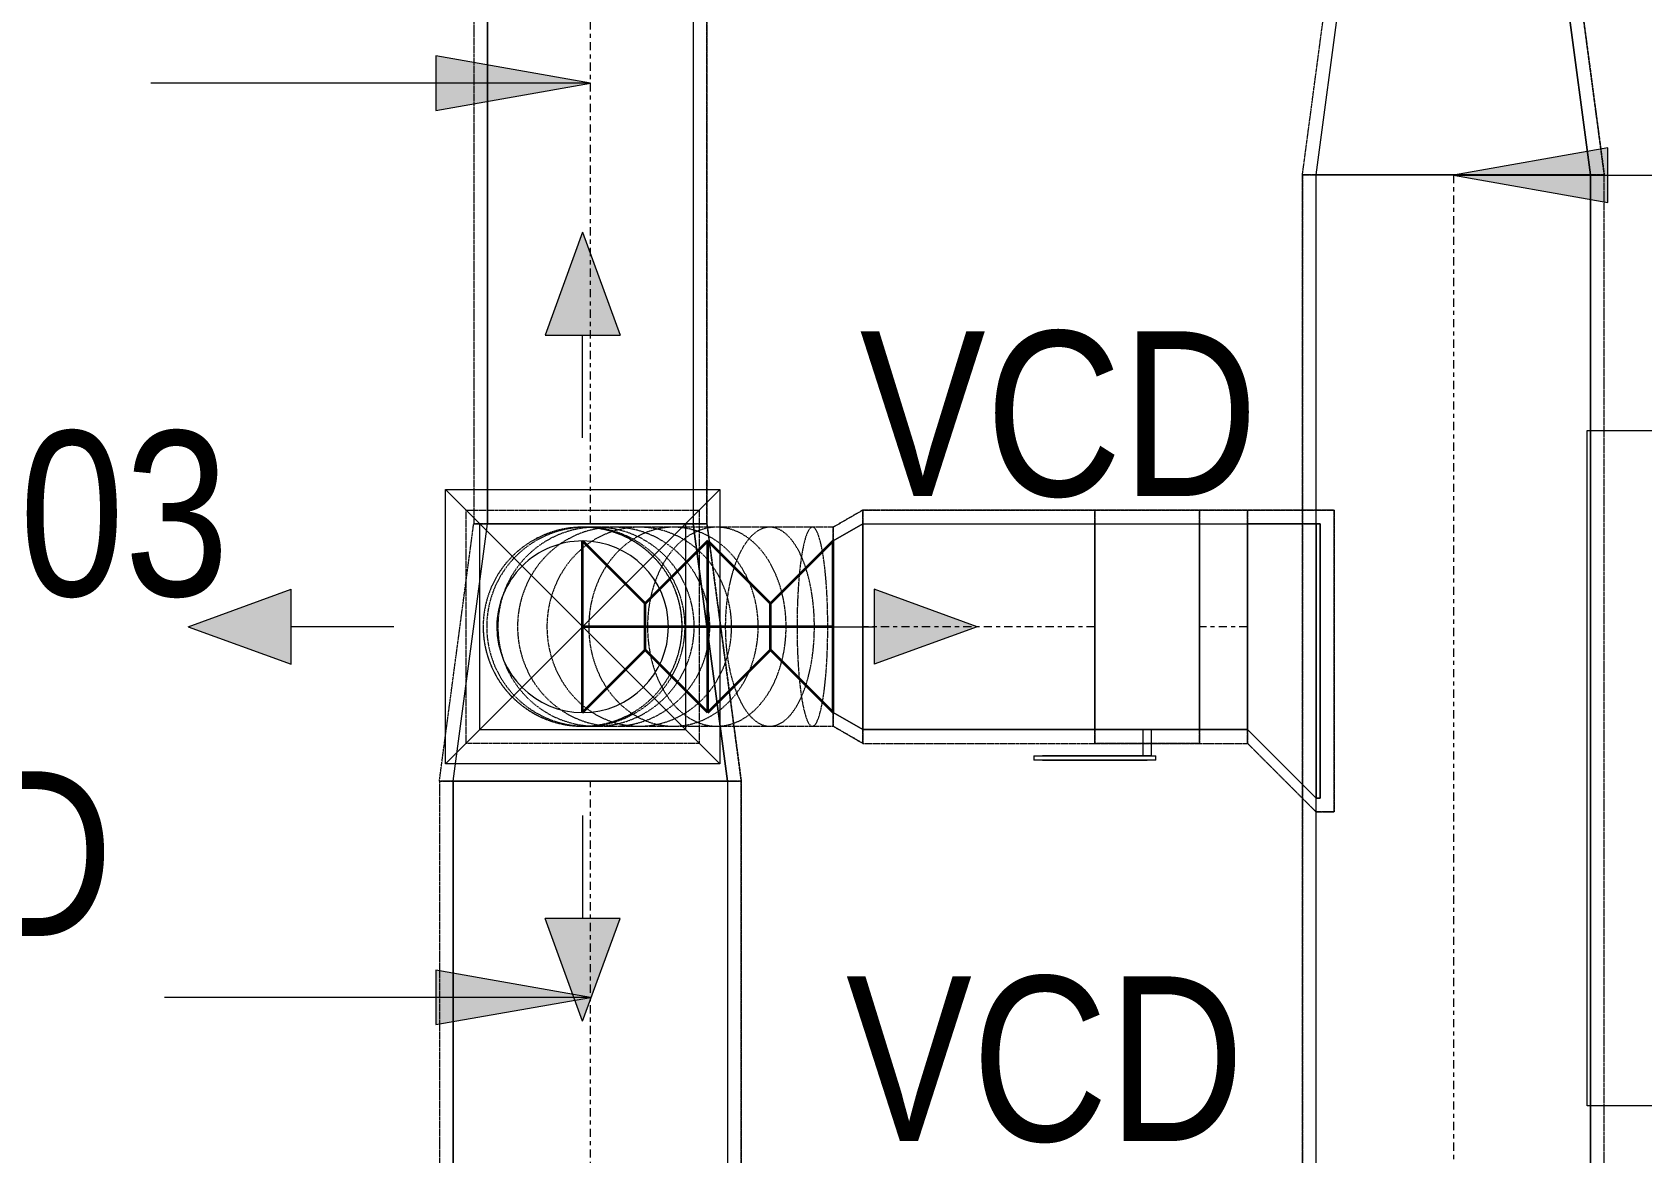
# Model space of a CAD drawing. Header units: inches. Extents: x -83664 to 20107, y -47222 to 19398.
# Drawn here: x 2000 to 4346, y -4706 to -3073 of the extents above; entities that cross this region are included whole.
import ezdxf

# ---------------------------------------------------------------- set-up
doc = ezdxf.new("R2010")
doc.units = ezdxf.units.IN
doc.header["$MEASUREMENT"] = 0
doc.linetypes.add('Center', pattern=[29.999999, 12, -6, 6, -6])
doc.linetypes.add('Hidden 0_50', pattern=[1.0584, 0.5292, -0.5292])
for name, color, linetype, lineweight in [('A-DETL-GENF', 7, 'Continuous', 9), ('G-ANNO-TEXT', 7, 'Continuous', 9), ('M-HVAC-CDFF', 7, 'Continuous', 9), ('M-HVAC-DUCT-CNTR', 7, 'Center', 9), ('M-HVAC-DUCT-IDEN', 7, 'Continuous', 18)]:
    doc.layers.add(name, color=color, linetype=linetype, lineweight=lineweight)
doc.layers.add('M-HVAC-DUCT', color=7, linetype='Continuous', lineweight=9, true_color=0xffe97f)
doc.layers.add('M-HVAC-DUCT-PATT', color=7, linetype='Continuous', lineweight=35, true_color=0x007f00)
doc.styles.add('Arial Narrow_21', font='ARIALN.TTF', dxfattribs={"height": 240})

# ---------------------------------------------------------------- blocks, each defined once
blk = doc.blocks.new('M_Rec Transition - Length - Standard-8295161-FIRST FLOOR AC CONDITIONING LAYOUT - PART A')
at = {"layer": 'M-HVAC-DUCT', "color": 30, "true_color": 0xff7f00}
for p, q in [((0, 200), (0, -200)), ((0, 200), (375, 150)), ((0, 200), (375, 150)), ((0, -200), (0, 200)), ((375, -150), (375, 150)), ((375, 150), (375, -150)), ((0, -200), (375, -150)), ((375, -150), (0, -200))]:
    blk.add_line(p, q, dxfattribs=at)
blk = doc.blocks.new('GCE-AT-Supply Air Rectangular Diffuser - 300x300-6788639-FIRST FLOOR AC CONDITIONING LAYOUT - PART A')
at = {"layer": 'A-DETL-GENF', "true_color": 0xff7f00}
for points in [[(54.6, 425), (0, 575), (-54.6, 425)], [(-425, -54.6), (-425, 54.6), (-575, 0)], [(425, -54.6), (575, 0), (425, 54.6)], [(0, -575), (54.6, -425), (-54.6, -425)]]:
    blk.add_hatch(color=30, dxfattribs=at).paths.add_polyline_path(points)
at = {"layer": 'A-DETL-GENF', "color": 30, "true_color": 0xff7f00}
for p, q in [((0, 575), (-54.6, 425)), ((0, 575), (54.6, 425)), ((-54.6, 425), (54.6, 425)), ((0, 275), (0, 425)), ((-200, -200), (200, 200)), ((-200, 200), (200, -200)), ((-200, -200), (-200, 200)), ((-200, 200), (200, 200)), ((200, 200), (200, -200)), ((-575, 0), (-425, 54.6)), ((-425, -54.6), (-425, 54.6)), ((425, 54.6), (425, -54.6)), ((575, 0), (425, 54.6)), ((-575, 0), (-425, -54.6)), ((275, 0), (425, 0)), ((-275, 0), (-425, 0)), ((575, 0), (425, -54.6)), ((200, -200), (-200, -200)), ((0, -275), (0, -425)), ((54.6, -425), (-54.6, -425)), ((0, -575), (-54.6, -425)), ((0, -575), (54.6, -425))]:
    blk.add_line(p, q, dxfattribs=at)
blk = doc.blocks.new('M_Rec Tap - Beveled - Standard-7691817-FIRST FLOOR AC CONDITIONING LAYOUT - PART A')
at = {"layer": 'M-HVAC-DUCT', "color": 30, "true_color": 0xff7f00}
for p, q in [((100, 150), (-6.096, 150)), ((-6.096, 150), (100, 150)), ((-6.096, 150), (-6.096, -250)), ((-6.096, -250), (-6.096, 150)), ((100, 150), (100, -150)), ((100, -150), (100, 150)), ((0, -250), (100, -150)), ((0, -250), (100, -150)), ((-6.096, -250), (0, -250)), ((0, -250), (-6.096, -250))]:
    blk.add_line(p, q, dxfattribs=at)
blk = doc.blocks.new('M_Rec to Rnd Transition - Angle - 60 Degree-8294802-FIRST FLOOR AC CONDITIONING LAYOUT - PART A')
at = {"layer": 'M-HVAC-DUCT', "color": 30, "true_color": 0xff7f00}
for p, q in [((0, 150), (43.3, 125)), ((43.3, 125), (0, 150)), ((0, 150), (0, -150)), ((0, -150), (0, 150)), ((43.3, 0), (43.3, 125)), ((43.3, 0), (43.3, 125)), ((43.3, -125), (43.3, 0)), ((43.3, -125), (43.3, 0)), ((0, -150), (43.3, -125)), ((43.3, -125), (0, -150))]:
    blk.add_line(p, q, dxfattribs=at)
blk = doc.blocks.new('M_Rectangular to Round Transition - Angle - 45 Degree-7600494-FIRST FLOOR AC CONDITIONING LAYOUT - PART A')
at = {"layer": 'M-HVAC-DUCT', "color": 30, "true_color": 0xff7f00}
for p, q in [((160335, 87412.4), (160335, 87712.4)), ((160335, 87712.4), (160635, 87712.4)), ((160635, 87712.4), (160635, 87412.4)), ((160635, 87412.4), (160335, 87412.4))]:
    blk.add_line(p, q, dxfattribs=at)
for start, end in [(90, 180), (0, 90), (180, 270), (270, 0)]:
    blk.add_arc((160485, 87562.4), 125, start, end, dxfattribs=at)
blk = doc.blocks.new('M_Rectangular Transition - Length - Standard-7535272-FIRST FLOOR AC CONDITIONING LAYOUT - PART A')
at = {"layer": 'M-HVAC-DUCT', "color": 6, "true_color": 0xff00ff}
for p, q in [((0, 200), (0, -200)), ((0, 200), (375, 150)), ((0, 200), (375, 150)), ((0, -200), (0, 200)), ((375, -150), (375, 150)), ((375, 150), (375, -150)), ((0, -200), (375, -150)), ((375, -150), (0, -200))]:
    blk.add_line(p, q, dxfattribs=at)
blk = doc.blocks.new('TEMW-ME-DMP-Volume Control Damper - Standard-7399628-FIRST FLOOR AC CONDITIONING LAYOUT - PART A')
at = {"layer": 'M-HVAC-DUCT', "color": 30, "true_color": 0xff7f00}
for p, q in [((-165.1, 188.1), (-165.1, 194.4)), ((-152.4, 194.4), (-165.1, 194.4)), ((-165.1, 188.1), (-152.4, 188.1)), ((0, 194.4), (-152.4, 194.4)), ((-152.4, 194.4), (0, 194.4)), ((0, 188.1), (-152.4, 188.1)), ((-152.4, 188.1), (0, 188.1)), ((-6.4, 150), (-6.4, 188.1)), ((6.3, 188.1), (-6.4, 188.1)), ((6.3, 188.1), (-6.4, 188.1)), ((12.7, 194.4), (0, 194.4)), ((0, 188.1), (12.7, 188.1)), ((6.3, 188.1), (6.3, 150)), ((12.7, 194.4), (12.7, 188.1)), ((-76.2, 150), (-76.2, -150)), ((-76.2, -150), (-76.2, 150)), ((76.2, 150), (-76.2, 150)), ((-76.2, 150), (76.2, 150)), ((-76.2, 150), (76.2, 150)), ((-6.4, 150), (6.3, 150)), ((-6.4, 150), (6.3, 150)), ((76.2, 150), (76.2, -150)), ((76.2, -150), (76.2, 150)), ((-76.2, -150), (76.2, -150)), ((-76.2, -150), (76.2, -150)), ((-76.2, -150), (76.2, -150))]:
    blk.add_line(p, q, dxfattribs=at)
blk = doc.blocks.new('TEMW-SMBZ-HO-BM-HVAC-00002_rvt-1-FIRST FLOOR AC CONDITIONING LAYOUT - PART A')
at = {"layer": 'M-HVAC-DUCT', "color": 6, "linetype": 'Hidden 0_50', "true_color": 0xff00ff}
for p, q in [((154100.6, 95672.5), (154100.6, 94582.7)), ((154100.6, 95672.5), (154100.6, 94582.7)), ((154440.6, 94582.7), (154440.6, 95672.5)), ((154440.6, 95672.5), (154440.6, 94582.7)), ((154050.6, 94207.7), (154100.6, 94582.7)), ((154050.6, 94207.7), (154100.6, 94582.7)), ((154440.6, 94582.7), (154100.6, 94582.7)), ((154100.6, 94582.7), (154440.6, 94582.7)), ((154440.6, 94582.7), (154100.6, 94582.7)), ((154100.6, 94582.7), (154440.6, 94582.7)), ((154490.6, 94207.7), (154440.6, 94582.7)), ((154440.6, 94582.7), (154490.6, 94207.7)), ((154490.6, 94207.7), (154050.6, 94207.7)), ((154050.6, 94207.7), (154490.6, 94207.7)), ((154050.6, 94207.7), (154050.6, 92969.1)), ((154050.6, 94207.7), (154050.6, 92969.1)), ((154050.6, 94207.7), (154490.6, 94207.7)), ((154490.6, 94207.7), (154050.6, 94207.7)), ((154490.6, 92969.1), (154490.6, 94207.7)), ((154490.6, 94207.7), (154490.6, 92969.1))]:
    blk.add_line(p, q, dxfattribs=at)
at = {"layer": 'M-HVAC-DUCT', "color": 6, "true_color": 0xff00ff}
for p, q in [((154120.6, 94582.7), (154120.6, 95672.5)), ((154120.6, 95672.5), (154120.6, 94582.7)), ((154420.6, 95672.5), (154420.6, 94582.7)), ((154420.6, 95672.5), (154420.6, 94582.7)), ((154120.6, 94582.7), (154420.6, 94582.7)), ((154420.6, 94582.7), (154120.6, 94582.7)), ((154070.6, 94207.7), (154470.6, 94207.7)), ((154470.6, 94207.7), (154070.6, 94207.7)), ((154070.6, 92969.1), (154070.6, 94207.7)), ((154070.6, 94207.7), (154070.6, 92969.1)), ((154470.6, 94207.7), (154470.6, 92969.1)), ((154470.6, 94207.7), (154470.6, 92969.1))]:
    blk.add_line(p, q, dxfattribs=at)
at = {"layer": 'M-HVAC-DUCT', "color": 30, "linetype": 'Hidden 0_50', "true_color": 0xff7f00}
for p, q in [((155308.5, 95091), (155358.5, 95466)), ((155308.5, 95091), (155358.5, 95466)), ((155748.5, 95091), (155698.5, 95466)), ((155698.5, 95466), (155748.5, 95091)), ((155308.5, 95091), (155748.5, 95091)), ((155748.5, 95091), (155308.5, 95091)), ((155308.5, 95091), (155748.5, 95091)), ((155748.5, 95091), (155308.5, 95091)), ((155308.5, 95091), (155308.5, 93295.2)), ((155308.5, 93295.2), (155308.5, 95091)), ((155748.5, 93295.2), (155748.5, 95091)), ((155748.5, 93295.2), (155748.5, 95091)), ((154089.4, 94262.7), (154089.4, 94602.7)), ((154089.4, 94602.7), (154429.4, 94602.7)), ((154429.4, 94602.7), (154429.4, 94262.7)), ((154667.8, 94602.7), (154624.5, 94577.7)), ((154624.5, 94577.7), (154667.8, 94602.7)), ((154667.8, 94602.7), (154667.8, 94262.7)), ((154667.8, 94262.7), (154667.8, 94602.7)), ((155006, 94602.7), (154667.8, 94602.7)), ((154667.8, 94602.7), (155006, 94602.7)), ((154667.8, 94602.7), (154667.8, 94262.7)), ((154667.8, 94262.7), (154667.8, 94602.7)), ((155006, 94602.7), (155006, 94262.7)), ((155006, 94262.7), (155006, 94602.7)), ((155158.4, 94602.7), (155006, 94602.7)), ((155006, 94602.7), (155006, 94262.7)), ((155006, 94262.7), (155006, 94602.7)), ((155006, 94602.7), (155158.4, 94602.7)), ((155158.4, 94262.7), (155158.4, 94602.7)), ((155158.4, 94602.7), (155158.4, 94262.7)), ((155158.4, 94602.7), (155158.4, 94262.7)), ((155158.4, 94262.7), (155158.4, 94602.7)), ((155228.5, 94602.7), (155158.4, 94602.7)), ((155158.4, 94602.7), (155228.5, 94602.7)), ((155228.5, 94602.7), (155354.6, 94602.7)), ((155228.5, 94262.7), (155228.5, 94602.7)), ((155228.5, 94602.7), (155228.5, 94262.7)), ((155354.6, 94602.7), (155228.5, 94602.7)), ((155228.5, 94602.7), (155228.5, 94262.7)), ((155228.5, 94262.7), (155228.5, 94602.7)), ((155354.6, 94602.7), (155354.6, 94162.7)), ((155354.6, 94162.7), (155354.6, 94602.7)), ((154264.1, 94577.7), (154259.4, 94577.7)), ((154278.9, 94577.7), (154264.1, 94577.7)), ((154304.6, 94577.7), (154278.9, 94577.7)), ((154341.9, 94577.7), (154304.6, 94577.7)), ((154391.8, 94577.7), (154341.9, 94577.7)), ((154454.9, 94577.7), (154391.8, 94577.7)), ((154532.2, 94577.7), (154454.9, 94577.7)), ((154594.3, 94577.7), (154532.2, 94577.7)), ((154624.5, 94577.7), (154594.3, 94577.7)), ((154624.5, 94287.7), (154624.5, 94577.7)), ((154624.5, 94287.7), (154624.5, 94577.7)), ((154624.5, 94577.7), (154624.5, 94432.7)), ((154624.5, 94577.7), (154624.5, 94432.7)), ((154624.5, 94432.7), (154624.5, 94287.7)), ((154624.5, 94432.7), (154624.5, 94287.7)), ((154259.4, 94287.7), (154264.1, 94287.7)), ((154264.1, 94287.7), (154278.9, 94287.7)), ((154278.9, 94287.7), (154304.6, 94287.7)), ((154304.6, 94287.7), (154341.9, 94287.7)), ((154341.9, 94287.7), (154391.8, 94287.7)), ((154391.8, 94287.7), (154454.9, 94287.7)), ((154454.9, 94287.7), (154532.2, 94287.7)), ((154532.2, 94287.7), (154594.3, 94287.7)), ((154594.3, 94287.7), (154624.5, 94287.7)), ((154667.8, 94262.7), (154624.5, 94287.7)), ((154624.5, 94287.7), (154667.8, 94262.7)), ((154429.4, 94262.7), (154089.4, 94262.7)), ((154667.8, 94262.7), (155006, 94262.7)), ((154667.8, 94262.7), (155006, 94262.7)), ((155006, 94262.7), (155158.4, 94262.7)), ((155158.4, 94262.7), (155006, 94262.7)), ((155158.4, 94262.7), (155228.5, 94262.7)), ((155158.4, 94262.7), (155228.5, 94262.7)), ((155328.5, 94162.7), (155228.5, 94262.7)), ((155228.5, 94262.7), (155328.5, 94162.7)), ((155354.6, 94162.7), (155328.5, 94162.7)), ((155328.5, 94162.7), (155354.6, 94162.7))]:
    blk.add_line(p, q, dxfattribs=at)
at = {"layer": 'M-HVAC-DUCT', "color": 30, "true_color": 0xff7f00}
for p, q in [((155728.5, 95091), (155328.5, 95091)), ((155328.5, 95091), (155728.5, 95091)), ((155328.5, 93295.2), (155328.5, 95091)), ((155328.5, 93295.2), (155328.5, 95091)), ((155728.5, 95091), (155728.5, 93295.2)), ((155728.5, 93295.2), (155728.5, 95091)), ((154667.8, 94282.7), (154667.8, 94582.7)), ((154667.8, 94582.7), (154667.8, 94282.7)), ((154667.8, 94582.7), (155006, 94582.7)), ((154667.8, 94582.7), (155006, 94582.7)), ((155006, 94282.7), (155006, 94582.7)), ((155006, 94582.7), (155006, 94282.7)), ((155158.4, 94282.7), (155158.4, 94582.7)), ((155158.4, 94582.7), (155158.4, 94282.7)), ((155158.4, 94582.7), (155228.5, 94582.7)), ((155158.4, 94582.7), (155228.5, 94582.7)), ((155228.5, 94282.7), (155228.5, 94582.7)), ((155228.5, 94582.7), (155228.5, 94282.7)), ((155328.5, 94582.7), (155328.5, 94182.7)), ((155328.5, 94582.7), (155334.6, 94582.7)), ((155334.6, 94582.7), (155328.5, 94582.7)), ((155328.5, 94182.7), (155328.5, 94582.7)), ((155334.6, 94582.7), (155334.6, 94182.7)), ((155334.6, 94182.7), (155334.6, 94582.7)), ((155006, 94282.7), (154667.8, 94282.7)), ((154667.8, 94282.7), (155006, 94282.7)), ((155228.5, 94282.7), (155158.4, 94282.7)), ((155158.4, 94282.7), (155228.5, 94282.7)), ((155334.6, 94182.7), (155328.5, 94182.7)), ((155328.5, 94182.7), (155334.6, 94182.7))]:
    blk.add_line(p, q, dxfattribs=at)
at = {"layer": 'M-HVAC-DUCT', "color": 30, "linetype": 'Hidden 0_50', "true_color": 0xff7f00}
for start, end in [(90, 270), (90, 180), (270, 90), (0, 90), (180, 270), (270, 0)]:
    blk.add_arc((154259.4, 94432.7), 145, start, end, dxfattribs=at)
for points in [[(154259.4, 94577.7), (154246.7, 94577.7), (154221.4, 94574.3), (154186, 94559.7), (154155.6, 94536.4), (154132.3, 94506), (154117.7, 94470.6), (154112.7, 94432.7), (154117.7, 94394.7), (154132.3, 94359.3), (154155.6, 94329), (154186, 94305.7), (154221.4, 94291), (154246.7, 94287.7), (154259.4, 94287.7)], [(154264.1, 94577.7), (154251.5, 94577.7), (154226.3, 94574.3), (154191, 94559.7), (154160.7, 94536.4), (154137.5, 94506), (154122.9, 94470.6), (154117.9, 94432.7), (154122.9, 94394.7), (154137.5, 94359.3), (154160.7, 94329), (154191, 94305.7), (154226.3, 94291), (154251.5, 94287.7), (154264.1, 94287.7)], [(154278.9, 94577.7), (154266.4, 94577.7), (154241.5, 94574.3), (154206.6, 94559.7), (154176.6, 94536.4), (154153.6, 94506), (154139.1, 94470.6), (154134.2, 94432.7), (154139.1, 94394.7), (154153.6, 94359.3), (154176.6, 94329), (154206.6, 94305.7), (154241.5, 94291), (154266.4, 94287.7), (154278.9, 94287.7)], [(154304.6, 94577.7), (154292.3, 94577.7), (154267.9, 94574.3), (154233.7, 94559.7), (154204.4, 94536.4), (154181.8, 94506), (154167.7, 94470.6), (154162.9, 94432.7), (154167.7, 94394.7), (154181.8, 94359.3), (154204.4, 94329), (154233.7, 94305.7), (154267.9, 94291), (154292.3, 94287.7), (154304.6, 94287.7)], [(154341.9, 94577.7), (154330.2, 94577.7), (154306.7, 94574.3), (154273.9, 94559.7), (154245.7, 94536.4), (154224.1, 94506), (154210.5, 94470.6), (154205.8, 94432.7), (154210.5, 94394.7), (154224.1, 94359.3), (154245.7, 94329), (154273.9, 94305.7), (154306.7, 94291), (154330.2, 94287.7), (154341.9, 94287.7)], [(154259.4, 94287.7), (154272, 94287.7), (154297.3, 94291), (154332.7, 94305.7), (154363.1, 94329), (154386.4, 94359.3), (154401, 94394.7), (154406, 94432.7), (154401, 94470.6), (154386.4, 94506), (154363.1, 94536.4), (154332.7, 94559.7), (154297.3, 94574.3), (154272, 94577.7), (154259.4, 94577.7)], [(154264.1, 94287.7), (154276.7, 94287.7), (154301.9, 94291), (154337.2, 94305.7), (154367.5, 94329), (154390.7, 94359.3), (154405.3, 94394.7), (154410.3, 94432.7), (154405.3, 94470.6), (154390.7, 94506), (154367.5, 94536.4), (154337.2, 94559.7), (154301.9, 94574.3), (154276.7, 94577.7), (154264.1, 94577.7)], [(154391.8, 94577.7), (154381, 94577.7), (154359.5, 94574.3), (154329.3, 94559.7), (154303.5, 94536.4), (154283.6, 94506), (154271.1, 94470.6), (154266.9, 94432.7), (154271.1, 94394.7), (154283.6, 94359.3), (154303.5, 94329), (154329.3, 94305.7), (154359.5, 94291), (154381, 94287.7), (154391.8, 94287.7)], [(154278.9, 94287.7), (154291.4, 94287.7), (154316.4, 94291), (154351.3, 94305.7), (154381.2, 94329), (154404.2, 94359.3), (154418.7, 94394.7), (154423.6, 94432.7), (154418.7, 94470.6), (154404.2, 94506), (154381.2, 94536.4), (154351.3, 94559.7), (154316.4, 94574.3), (154291.4, 94577.7), (154278.9, 94577.7)], [(154304.6, 94287.7), (154316.8, 94287.7), (154341.3, 94291), (154375.4, 94305.7), (154404.8, 94329), (154427.3, 94359.3), (154441.5, 94394.7), (154446.3, 94432.7), (154441.5, 94470.6), (154427.3, 94506), (154404.8, 94536.4), (154375.4, 94559.7), (154341.3, 94574.3), (154316.8, 94577.7), (154304.6, 94577.7)], [(154341.9, 94287.7), (154353.7, 94287.7), (154377.1, 94291), (154410, 94305.7), (154438.2, 94329), (154459.8, 94359.3), (154473.4, 94394.7), (154478, 94432.7), (154473.4, 94470.6), (154459.8, 94506), (154438.2, 94536.4), (154410, 94559.7), (154377.1, 94574.3), (154353.7, 94577.7), (154341.9, 94577.7)], [(154454.9, 94577.7), (154446.1, 94577.7), (154428.5, 94574.3), (154403.9, 94559.7), (154382.7, 94536.4), (154366.5, 94506), (154356.3, 94470.6), (154352.8, 94432.7), (154356.3, 94394.7), (154366.5, 94359.3), (154382.7, 94329), (154403.9, 94305.7), (154428.5, 94291), (154446.1, 94287.7), (154454.9, 94287.7)], [(154391.8, 94287.7), (154402.6, 94287.7), (154424.1, 94291), (154454.2, 94305.7), (154480.1, 94329), (154500, 94359.3), (154512.4, 94394.7), (154516.7, 94432.7), (154512.4, 94470.6), (154500, 94506), (154480.1, 94536.4), (154454.2, 94559.7), (154424.1, 94574.3), (154402.6, 94577.7), (154391.8, 94577.7)], [(154454.9, 94287.7), (154463.8, 94287.7), (154481.4, 94291), (154506, 94305.7), (154527.2, 94329), (154543.4, 94359.3), (154553.6, 94394.7), (154557.1, 94432.7), (154553.6, 94470.6), (154543.4, 94506), (154527.2, 94536.4), (154506, 94559.7), (154481.4, 94574.3), (154463.8, 94577.7), (154454.9, 94577.7)], [(154532.2, 94577.7), (154526.5, 94577.7), (154515.3, 94574.3), (154499.4, 94559.7), (154485.8, 94536.4), (154475.4, 94506), (154468.8, 94470.6), (154466.6, 94432.7), (154468.8, 94394.7), (154475.4, 94359.3), (154485.8, 94329), (154499.4, 94305.7), (154515.3, 94291), (154526.5, 94287.7), (154532.2, 94287.7)], [(154532.2, 94287.7), (154537.9, 94287.7), (154549.2, 94291), (154565.1, 94305.7), (154578.7, 94329), (154589.1, 94359.3), (154595.7, 94394.7), (154597.9, 94432.7), (154595.7, 94470.6), (154589.1, 94506), (154578.7, 94536.4), (154565.1, 94559.7), (154549.2, 94574.3), (154537.9, 94577.7), (154532.2, 94577.7)], [(154594.3, 94577.7), (154592.3, 94577.7), (154588.4, 94574.3), (154582.9, 94559.7), (154578.2, 94536.4), (154574.6, 94506), (154572.4, 94470.6), (154571.6, 94432.7), (154572.4, 94394.7), (154574.6, 94359.3), (154578.2, 94329), (154582.9, 94305.7), (154588.4, 94291), (154592.3, 94287.7), (154594.3, 94287.7)], [(154594.3, 94287.7), (154596.3, 94287.7), (154600.1, 94291), (154605.6, 94305.7), (154610.3, 94329), (154613.9, 94359.3), (154616.2, 94394.7), (154616.9, 94432.7), (154616.2, 94470.6), (154613.9, 94506), (154610.3, 94536.4), (154605.6, 94559.7), (154600.1, 94574.3), (154596.3, 94577.7), (154594.3, 94577.7)]]:
    blk.add_open_spline(points, degree=3, dxfattribs=at)
at = {"layer": 'M-HVAC-DUCT-CNTR', "color": 6, "true_color": 0xff00ff}
for p, q in [((154270.6, 94582.7), (154270.6, 95672.5)), ((154270.6, 92969.1), (154270.6, 94207.7))]:
    blk.add_line(p, q, dxfattribs=at)
at = {"layer": 'M-HVAC-DUCT-CNTR', "color": 30, "true_color": 0xff7f00}
for p, q in [((155528.5, 95091), (155528.5, 93295.2)), ((155006, 94432.7), (154667.8, 94432.7)), ((155228.5, 94432.7), (155158.4, 94432.7))]:
    blk.add_line(p, q, dxfattribs=at)
at = {"layer": 'M-HVAC-DUCT-CNTR', "color": 30, "linetype": 'Continuous', "lineweight": 35, "true_color": 0xff7f00}
blk.add_open_spline([(154624.5, 94432.7), (154357.9, 94432.7), (154259.4, 94432.7), (154259.4, 94432.7)], degree=3, dxfattribs=at)
at = {"layer": 'M-HVAC-DUCT-PATT', "color": 30, "true_color": 0xff7f00}
for p, q in [((154259.4, 94307.7), (154259.4, 94557.7)), ((154259.4, 94557.7), (154350.6, 94466.4)), ((154441.9, 94557.7), (154350.6, 94466.4)), ((154441.9, 94307.7), (154441.9, 94557.7)), ((154441.9, 94307.7), (154441.9, 94557.7)), ((154441.9, 94557.7), (154533.2, 94466.4)), ((154624.5, 94557.7), (154533.2, 94466.4)), ((154624.5, 94307.7), (154624.5, 94557.7)), ((154624.5, 94307.7), (154624.5, 94557.7)), ((154350.6, 94399), (154350.6, 94466.4)), ((154533.2, 94399), (154533.2, 94466.4)), ((154259.4, 94307.7), (154350.6, 94399)), ((154441.9, 94307.7), (154350.6, 94399)), ((154441.9, 94307.7), (154533.2, 94399)), ((154624.5, 94307.7), (154533.2, 94399))]:
    blk.add_line(p, q, dxfattribs=at)
at = {"layer": 'M-HVAC-CDFF', "color": 6, "linetype": 'Hidden 0_50', "lineweight": 9, "true_color": 0xff00ff}
blk.add_blockref('GCE-AT-Supply Air Rectangular Diffuser - 300x300-6788639-FIRST FLOOR AC CONDITIONING LAYOUT - PART A', (154259.4, 94432.7), dxfattribs=at)
at = {"layer": 'M-HVAC-DUCT', "color": 6, "linetype": 'Hidden 0_50', "lineweight": 9, "true_color": 0xff00ff}
for name, p, rotation in [('M_Rec Transition - Length - Standard-8295161-FIRST FLOOR AC CONDITIONING LAYOUT - PART A', (155528.5, 95091), 90), ('M_Rectangular Transition - Length - Standard-7535272-FIRST FLOOR AC CONDITIONING LAYOUT - PART A', (154270.6, 94207.7), 90), ('M_Rectangular to Round Transition - Angle - 45 Degree-7600494-FIRST FLOOR AC CONDITIONING LAYOUT - PART A', (314744.4, 181995), 180), ('M_Rec to Rnd Transition - Angle - 60 Degree-8294802-FIRST FLOOR AC CONDITIONING LAYOUT - PART A', (154667.8, 94432.7), 180)]:
    blk.add_blockref(name, p, dxfattribs=dict(at, rotation=rotation))
at = {"layer": 'M-HVAC-DUCT', "color": 6, "linetype": 'Hidden 0_50', "lineweight": 9, "true_color": 0xff00ff, "extrusion": (0, 0, -1), "rotation": 180}
blk.add_blockref('TEMW-ME-DMP-Volume Control Damper - Standard-7399628-FIRST FLOOR AC CONDITIONING LAYOUT - PART A', (-155082.2, 94432.7), dxfattribs=at)
at = {"layer": 'M-HVAC-DUCT', "color": 6, "linetype": 'Hidden 0_50', "lineweight": 9, "true_color": 0xff00ff, "extrusion": (0, 0, -1)}
blk.add_blockref('M_Rec Tap - Beveled - Standard-7691817-FIRST FLOOR AC CONDITIONING LAYOUT - PART A', (-155328.5, 94432.7), dxfattribs=at)
blk = doc.blocks.new('TEMW-SMBZ-HO-BM-HVAC-00002_rvt-2-FIRST FLOOR AC CONDITIONING LAYOUT - PART A')
at = {"layer": 'M-HVAC-DUCT', "color": 6, "linetype": 'Hidden 0_50', "true_color": 0xff00ff}
for p, q in [((154100.6, 95672.5), (154100.6, 94582.7)), ((154100.6, 95672.5), (154100.6, 94582.7)), ((154440.6, 94582.7), (154440.6, 95672.5)), ((154440.6, 95672.5), (154440.6, 94582.7)), ((154050.6, 94207.7), (154100.6, 94582.7)), ((154050.6, 94207.7), (154100.6, 94582.7)), ((154440.6, 94582.7), (154100.6, 94582.7)), ((154100.6, 94582.7), (154440.6, 94582.7)), ((154440.6, 94582.7), (154100.6, 94582.7)), ((154100.6, 94582.7), (154440.6, 94582.7)), ((154490.6, 94207.7), (154440.6, 94582.7)), ((154440.6, 94582.7), (154490.6, 94207.7)), ((154490.6, 94207.7), (154050.6, 94207.7)), ((154050.6, 94207.7), (154490.6, 94207.7)), ((154050.6, 94207.7), (154050.6, 92969.1)), ((154050.6, 94207.7), (154050.6, 92969.1)), ((154050.6, 94207.7), (154490.6, 94207.7)), ((154490.6, 94207.7), (154050.6, 94207.7)), ((154490.6, 92969.1), (154490.6, 94207.7)), ((154490.6, 94207.7), (154490.6, 92969.1))]:
    blk.add_line(p, q, dxfattribs=at)
at = {"layer": 'M-HVAC-DUCT', "color": 6, "true_color": 0xff00ff}
for p, q in [((154120.6, 94582.7), (154120.6, 95672.5)), ((154120.6, 95672.5), (154120.6, 94582.7)), ((154420.6, 95672.5), (154420.6, 94582.7)), ((154420.6, 95672.5), (154420.6, 94582.7)), ((154120.6, 94582.7), (154420.6, 94582.7)), ((154420.6, 94582.7), (154120.6, 94582.7)), ((154070.6, 94207.7), (154470.6, 94207.7)), ((154470.6, 94207.7), (154070.6, 94207.7)), ((154070.6, 92969.1), (154070.6, 94207.7)), ((154070.6, 94207.7), (154070.6, 92969.1)), ((154470.6, 94207.7), (154470.6, 92969.1)), ((154470.6, 94207.7), (154470.6, 92969.1))]:
    blk.add_line(p, q, dxfattribs=at)
at = {"layer": 'M-HVAC-DUCT', "color": 30, "linetype": 'Hidden 0_50', "true_color": 0xff7f00}
for p, q in [((155308.5, 95091), (155358.5, 95466)), ((155308.5, 95091), (155358.5, 95466)), ((155748.5, 95091), (155698.5, 95466)), ((155698.5, 95466), (155748.5, 95091)), ((155308.5, 95091), (155748.5, 95091)), ((155748.5, 95091), (155308.5, 95091)), ((155308.5, 95091), (155748.5, 95091)), ((155748.5, 95091), (155308.5, 95091)), ((155308.5, 95091), (155308.5, 93295.2)), ((155308.5, 93295.2), (155308.5, 95091)), ((155748.5, 93295.2), (155748.5, 95091)), ((155748.5, 93295.2), (155748.5, 95091)), ((154089.4, 94262.7), (154089.4, 94602.7)), ((154089.4, 94602.7), (154429.4, 94602.7)), ((154429.4, 94602.7), (154429.4, 94262.7)), ((154667.8, 94602.7), (154624.5, 94577.7)), ((154624.5, 94577.7), (154667.8, 94602.7)), ((154667.8, 94602.7), (154667.8, 94262.7)), ((154667.8, 94262.7), (154667.8, 94602.7)), ((155006, 94602.7), (154667.8, 94602.7)), ((154667.8, 94602.7), (155006, 94602.7)), ((154667.8, 94602.7), (154667.8, 94262.7)), ((154667.8, 94262.7), (154667.8, 94602.7)), ((155006, 94602.7), (155006, 94262.7)), ((155006, 94262.7), (155006, 94602.7)), ((155158.4, 94602.7), (155006, 94602.7)), ((155006, 94602.7), (155006, 94262.7)), ((155006, 94262.7), (155006, 94602.7)), ((155006, 94602.7), (155158.4, 94602.7)), ((155158.4, 94262.7), (155158.4, 94602.7)), ((155158.4, 94602.7), (155158.4, 94262.7)), ((155158.4, 94602.7), (155158.4, 94262.7)), ((155158.4, 94262.7), (155158.4, 94602.7)), ((155228.5, 94602.7), (155158.4, 94602.7)), ((155158.4, 94602.7), (155228.5, 94602.7)), ((155228.5, 94602.7), (155354.6, 94602.7)), ((155228.5, 94262.7), (155228.5, 94602.7)), ((155228.5, 94602.7), (155228.5, 94262.7)), ((155354.6, 94602.7), (155228.5, 94602.7)), ((155228.5, 94602.7), (155228.5, 94262.7)), ((155228.5, 94262.7), (155228.5, 94602.7)), ((155354.6, 94602.7), (155354.6, 94162.7)), ((155354.6, 94162.7), (155354.6, 94602.7)), ((154264.1, 94577.7), (154259.4, 94577.7)), ((154278.9, 94577.7), (154264.1, 94577.7)), ((154304.6, 94577.7), (154278.9, 94577.7)), ((154341.9, 94577.7), (154304.6, 94577.7)), ((154391.8, 94577.7), (154341.9, 94577.7)), ((154454.9, 94577.7), (154391.8, 94577.7)), ((154532.2, 94577.7), (154454.9, 94577.7)), ((154594.3, 94577.7), (154532.2, 94577.7)), ((154624.5, 94577.7), (154594.3, 94577.7)), ((154624.5, 94287.7), (154624.5, 94577.7)), ((154624.5, 94287.7), (154624.5, 94577.7)), ((154624.5, 94577.7), (154624.5, 94432.7)), ((154624.5, 94577.7), (154624.5, 94432.7)), ((154624.5, 94432.7), (154624.5, 94287.7)), ((154624.5, 94432.7), (154624.5, 94287.7)), ((154259.4, 94287.7), (154264.1, 94287.7)), ((154264.1, 94287.7), (154278.9, 94287.7)), ((154278.9, 94287.7), (154304.6, 94287.7)), ((154304.6, 94287.7), (154341.9, 94287.7)), ((154341.9, 94287.7), (154391.8, 94287.7)), ((154391.8, 94287.7), (154454.9, 94287.7)), ((154454.9, 94287.7), (154532.2, 94287.7)), ((154532.2, 94287.7), (154594.3, 94287.7)), ((154594.3, 94287.7), (154624.5, 94287.7)), ((154667.8, 94262.7), (154624.5, 94287.7)), ((154624.5, 94287.7), (154667.8, 94262.7)), ((154429.4, 94262.7), (154089.4, 94262.7)), ((154667.8, 94262.7), (155006, 94262.7)), ((154667.8, 94262.7), (155006, 94262.7)), ((155006, 94262.7), (155158.4, 94262.7)), ((155158.4, 94262.7), (155006, 94262.7)), ((155158.4, 94262.7), (155228.5, 94262.7)), ((155158.4, 94262.7), (155228.5, 94262.7)), ((155328.5, 94162.7), (155228.5, 94262.7)), ((155228.5, 94262.7), (155328.5, 94162.7)), ((155354.6, 94162.7), (155328.5, 94162.7)), ((155328.5, 94162.7), (155354.6, 94162.7))]:
    blk.add_line(p, q, dxfattribs=at)
at = {"layer": 'M-HVAC-DUCT', "color": 30, "true_color": 0xff7f00}
for p, q in [((155728.5, 95091), (155328.5, 95091)), ((155328.5, 95091), (155728.5, 95091)), ((155328.5, 93295.2), (155328.5, 95091)), ((155328.5, 93295.2), (155328.5, 95091)), ((155728.5, 95091), (155728.5, 93295.2)), ((155728.5, 93295.2), (155728.5, 95091)), ((154667.8, 94282.7), (154667.8, 94582.7)), ((154667.8, 94582.7), (154667.8, 94282.7)), ((154667.8, 94582.7), (155006, 94582.7)), ((154667.8, 94582.7), (155006, 94582.7)), ((155006, 94282.7), (155006, 94582.7)), ((155006, 94582.7), (155006, 94282.7)), ((155158.4, 94282.7), (155158.4, 94582.7)), ((155158.4, 94582.7), (155158.4, 94282.7)), ((155158.4, 94582.7), (155228.5, 94582.7)), ((155158.4, 94582.7), (155228.5, 94582.7)), ((155228.5, 94282.7), (155228.5, 94582.7)), ((155228.5, 94582.7), (155228.5, 94282.7)), ((155328.5, 94582.7), (155328.5, 94182.7)), ((155328.5, 94582.7), (155334.6, 94582.7)), ((155334.6, 94582.7), (155328.5, 94582.7)), ((155328.5, 94182.7), (155328.5, 94582.7)), ((155334.6, 94582.7), (155334.6, 94182.7)), ((155334.6, 94182.7), (155334.6, 94582.7)), ((155006, 94282.7), (154667.8, 94282.7)), ((154667.8, 94282.7), (155006, 94282.7)), ((155228.5, 94282.7), (155158.4, 94282.7)), ((155158.4, 94282.7), (155228.5, 94282.7)), ((155334.6, 94182.7), (155328.5, 94182.7)), ((155328.5, 94182.7), (155334.6, 94182.7))]:
    blk.add_line(p, q, dxfattribs=at)
at = {"layer": 'M-HVAC-DUCT', "color": 30, "linetype": 'Hidden 0_50', "true_color": 0xff7f00}
for start, end in [(90, 270), (90, 180), (270, 90), (0, 90), (180, 270), (270, 0)]:
    blk.add_arc((154259.4, 94432.7), 145, start, end, dxfattribs=at)
for points in [[(154259.4, 94577.7), (154246.7, 94577.7), (154221.4, 94574.3), (154186, 94559.7), (154155.6, 94536.4), (154132.3, 94506), (154117.7, 94470.6), (154112.7, 94432.7), (154117.7, 94394.7), (154132.3, 94359.3), (154155.6, 94329), (154186, 94305.7), (154221.4, 94291), (154246.7, 94287.7), (154259.4, 94287.7)], [(154264.1, 94577.7), (154251.5, 94577.7), (154226.3, 94574.3), (154191, 94559.7), (154160.7, 94536.4), (154137.5, 94506), (154122.9, 94470.6), (154117.9, 94432.7), (154122.9, 94394.7), (154137.5, 94359.3), (154160.7, 94329), (154191, 94305.7), (154226.3, 94291), (154251.5, 94287.7), (154264.1, 94287.7)], [(154278.9, 94577.7), (154266.4, 94577.7), (154241.5, 94574.3), (154206.6, 94559.7), (154176.6, 94536.4), (154153.6, 94506), (154139.1, 94470.6), (154134.2, 94432.7), (154139.1, 94394.7), (154153.6, 94359.3), (154176.6, 94329), (154206.6, 94305.7), (154241.5, 94291), (154266.4, 94287.7), (154278.9, 94287.7)], [(154304.6, 94577.7), (154292.3, 94577.7), (154267.9, 94574.3), (154233.7, 94559.7), (154204.4, 94536.4), (154181.8, 94506), (154167.7, 94470.6), (154162.9, 94432.7), (154167.7, 94394.7), (154181.8, 94359.3), (154204.4, 94329), (154233.7, 94305.7), (154267.9, 94291), (154292.3, 94287.7), (154304.6, 94287.7)], [(154341.9, 94577.7), (154330.2, 94577.7), (154306.7, 94574.3), (154273.9, 94559.7), (154245.7, 94536.4), (154224.1, 94506), (154210.5, 94470.6), (154205.8, 94432.7), (154210.5, 94394.7), (154224.1, 94359.3), (154245.7, 94329), (154273.9, 94305.7), (154306.7, 94291), (154330.2, 94287.7), (154341.9, 94287.7)], [(154259.4, 94287.7), (154272, 94287.7), (154297.3, 94291), (154332.7, 94305.7), (154363.1, 94329), (154386.4, 94359.3), (154401, 94394.7), (154406, 94432.7), (154401, 94470.6), (154386.4, 94506), (154363.1, 94536.4), (154332.7, 94559.7), (154297.3, 94574.3), (154272, 94577.7), (154259.4, 94577.7)], [(154264.1, 94287.7), (154276.7, 94287.7), (154301.9, 94291), (154337.2, 94305.7), (154367.5, 94329), (154390.7, 94359.3), (154405.3, 94394.7), (154410.3, 94432.7), (154405.3, 94470.6), (154390.7, 94506), (154367.5, 94536.4), (154337.2, 94559.7), (154301.9, 94574.3), (154276.7, 94577.7), (154264.1, 94577.7)], [(154391.8, 94577.7), (154381, 94577.7), (154359.5, 94574.3), (154329.3, 94559.7), (154303.5, 94536.4), (154283.6, 94506), (154271.1, 94470.6), (154266.9, 94432.7), (154271.1, 94394.7), (154283.6, 94359.3), (154303.5, 94329), (154329.3, 94305.7), (154359.5, 94291), (154381, 94287.7), (154391.8, 94287.7)], [(154278.9, 94287.7), (154291.4, 94287.7), (154316.4, 94291), (154351.3, 94305.7), (154381.2, 94329), (154404.2, 94359.3), (154418.7, 94394.7), (154423.6, 94432.7), (154418.7, 94470.6), (154404.2, 94506), (154381.2, 94536.4), (154351.3, 94559.7), (154316.4, 94574.3), (154291.4, 94577.7), (154278.9, 94577.7)], [(154304.6, 94287.7), (154316.8, 94287.7), (154341.3, 94291), (154375.4, 94305.7), (154404.8, 94329), (154427.3, 94359.3), (154441.5, 94394.7), (154446.3, 94432.7), (154441.5, 94470.6), (154427.3, 94506), (154404.8, 94536.4), (154375.4, 94559.7), (154341.3, 94574.3), (154316.8, 94577.7), (154304.6, 94577.7)], [(154341.9, 94287.7), (154353.7, 94287.7), (154377.1, 94291), (154410, 94305.7), (154438.2, 94329), (154459.8, 94359.3), (154473.4, 94394.7), (154478, 94432.7), (154473.4, 94470.6), (154459.8, 94506), (154438.2, 94536.4), (154410, 94559.7), (154377.1, 94574.3), (154353.7, 94577.7), (154341.9, 94577.7)], [(154454.9, 94577.7), (154446.1, 94577.7), (154428.5, 94574.3), (154403.9, 94559.7), (154382.7, 94536.4), (154366.5, 94506), (154356.3, 94470.6), (154352.8, 94432.7), (154356.3, 94394.7), (154366.5, 94359.3), (154382.7, 94329), (154403.9, 94305.7), (154428.5, 94291), (154446.1, 94287.7), (154454.9, 94287.7)], [(154391.8, 94287.7), (154402.6, 94287.7), (154424.1, 94291), (154454.2, 94305.7), (154480.1, 94329), (154500, 94359.3), (154512.4, 94394.7), (154516.7, 94432.7), (154512.4, 94470.6), (154500, 94506), (154480.1, 94536.4), (154454.2, 94559.7), (154424.1, 94574.3), (154402.6, 94577.7), (154391.8, 94577.7)], [(154454.9, 94287.7), (154463.8, 94287.7), (154481.4, 94291), (154506, 94305.7), (154527.2, 94329), (154543.4, 94359.3), (154553.6, 94394.7), (154557.1, 94432.7), (154553.6, 94470.6), (154543.4, 94506), (154527.2, 94536.4), (154506, 94559.7), (154481.4, 94574.3), (154463.8, 94577.7), (154454.9, 94577.7)], [(154532.2, 94577.7), (154526.5, 94577.7), (154515.3, 94574.3), (154499.4, 94559.7), (154485.8, 94536.4), (154475.4, 94506), (154468.8, 94470.6), (154466.6, 94432.7), (154468.8, 94394.7), (154475.4, 94359.3), (154485.8, 94329), (154499.4, 94305.7), (154515.3, 94291), (154526.5, 94287.7), (154532.2, 94287.7)], [(154532.2, 94287.7), (154537.9, 94287.7), (154549.2, 94291), (154565.1, 94305.7), (154578.7, 94329), (154589.1, 94359.3), (154595.7, 94394.7), (154597.9, 94432.7), (154595.7, 94470.6), (154589.1, 94506), (154578.7, 94536.4), (154565.1, 94559.7), (154549.2, 94574.3), (154537.9, 94577.7), (154532.2, 94577.7)], [(154594.3, 94577.7), (154592.3, 94577.7), (154588.4, 94574.3), (154582.9, 94559.7), (154578.2, 94536.4), (154574.6, 94506), (154572.4, 94470.6), (154571.6, 94432.7), (154572.4, 94394.7), (154574.6, 94359.3), (154578.2, 94329), (154582.9, 94305.7), (154588.4, 94291), (154592.3, 94287.7), (154594.3, 94287.7)], [(154594.3, 94287.7), (154596.3, 94287.7), (154600.1, 94291), (154605.6, 94305.7), (154610.3, 94329), (154613.9, 94359.3), (154616.2, 94394.7), (154616.9, 94432.7), (154616.2, 94470.6), (154613.9, 94506), (154610.3, 94536.4), (154605.6, 94559.7), (154600.1, 94574.3), (154596.3, 94577.7), (154594.3, 94577.7)]]:
    blk.add_open_spline(points, degree=3, dxfattribs=at)
at = {"layer": 'M-HVAC-DUCT-CNTR', "color": 6, "true_color": 0xff00ff}
for p, q in [((154270.6, 94582.7), (154270.6, 95672.5)), ((154270.6, 92969.1), (154270.6, 94207.7))]:
    blk.add_line(p, q, dxfattribs=at)
at = {"layer": 'M-HVAC-DUCT-CNTR', "color": 30, "true_color": 0xff7f00}
for p, q in [((155528.5, 95091), (155528.5, 93295.2)), ((155006, 94432.7), (154667.8, 94432.7)), ((155228.5, 94432.7), (155158.4, 94432.7))]:
    blk.add_line(p, q, dxfattribs=at)
at = {"layer": 'M-HVAC-DUCT-CNTR', "color": 30, "linetype": 'Continuous', "lineweight": 35, "true_color": 0xff7f00}
blk.add_open_spline([(154624.5, 94432.7), (154357.9, 94432.7), (154259.4, 94432.7), (154259.4, 94432.7)], degree=3, dxfattribs=at)
at = {"layer": 'M-HVAC-DUCT-PATT', "color": 30, "true_color": 0xff7f00}
for p, q in [((154259.4, 94307.7), (154259.4, 94557.7)), ((154259.4, 94557.7), (154350.6, 94466.4)), ((154441.9, 94557.7), (154350.6, 94466.4)), ((154441.9, 94307.7), (154441.9, 94557.7)), ((154441.9, 94307.7), (154441.9, 94557.7)), ((154441.9, 94557.7), (154533.2, 94466.4)), ((154624.5, 94557.7), (154533.2, 94466.4)), ((154624.5, 94307.7), (154624.5, 94557.7)), ((154624.5, 94307.7), (154624.5, 94557.7)), ((154350.6, 94399), (154350.6, 94466.4)), ((154533.2, 94399), (154533.2, 94466.4)), ((154259.4, 94307.7), (154350.6, 94399)), ((154441.9, 94307.7), (154350.6, 94399)), ((154441.9, 94307.7), (154533.2, 94399)), ((154624.5, 94307.7), (154533.2, 94399))]:
    blk.add_line(p, q, dxfattribs=at)
at = {"layer": 'M-HVAC-CDFF', "color": 6, "linetype": 'Hidden 0_50', "lineweight": 9, "true_color": 0xff00ff}
blk.add_blockref('GCE-AT-Supply Air Rectangular Diffuser - 300x300-6788639-FIRST FLOOR AC CONDITIONING LAYOUT - PART A', (154259.4, 94432.7), dxfattribs=at)
at = {"layer": 'M-HVAC-DUCT', "color": 6, "linetype": 'Hidden 0_50', "lineweight": 9, "true_color": 0xff00ff}
for name, p, rotation in [('M_Rec Transition - Length - Standard-8295161-FIRST FLOOR AC CONDITIONING LAYOUT - PART A', (155528.5, 95091), 90), ('M_Rectangular Transition - Length - Standard-7535272-FIRST FLOOR AC CONDITIONING LAYOUT - PART A', (154270.6, 94207.7), 90), ('M_Rectangular to Round Transition - Angle - 45 Degree-7600494-FIRST FLOOR AC CONDITIONING LAYOUT - PART A', (314744.4, 181995), 180), ('M_Rec to Rnd Transition - Angle - 60 Degree-8294802-FIRST FLOOR AC CONDITIONING LAYOUT - PART A', (154667.8, 94432.7), 180)]:
    blk.add_blockref(name, p, dxfattribs=dict(at, rotation=rotation))
at = {"layer": 'M-HVAC-DUCT', "color": 6, "linetype": 'Hidden 0_50', "lineweight": 9, "true_color": 0xff00ff, "extrusion": (0, 0, -1), "rotation": 180}
blk.add_blockref('TEMW-ME-DMP-Volume Control Damper - Standard-7399628-FIRST FLOOR AC CONDITIONING LAYOUT - PART A', (-155082.2, 94432.7), dxfattribs=at)
at = {"layer": 'M-HVAC-DUCT', "color": 6, "linetype": 'Hidden 0_50', "lineweight": 9, "true_color": 0xff00ff, "extrusion": (0, 0, -1)}
blk.add_blockref('M_Rec Tap - Beveled - Standard-7691817-FIRST FLOOR AC CONDITIONING LAYOUT - PART A', (-155328.5, 94432.7), dxfattribs=at)

msp = doc.modelspace()

# ---------------------------------------------------------------- hatches: boundary and pattern name
at = {"layer": 'M-HVAC-DUCT-IDEN', "lineweight": 9}
for points in [[(2813.9, -3147.5), (2588.9, -3107.8), (2588.9, -3187.2)], [(4071.9, -3281.5), (4296.9, -3321.2), (4296.9, -3241.9)], [(2813.9, -4479.6), (2588.9, -4440), (2588.9, -4519.3)]]:
    msp.add_hatch(color=256, dxfattribs=at).paths.add_polyline_path(points)

# ---------------------------------------------------------------- linework, layer by layer
at = {"layer": 'G-ANNO-TEXT', "flags": 128}
msp.add_lwpolyline([(4266.6, -3653.8), (5213.8, -3653.8), (5213.8, -4637.8), (4266.6, -4637.8)], close=True, dxfattribs=at)
at = {"layer": 'M-HVAC-DUCT-IDEN', "lineweight": 9}
for p, q in [((2813.9, -3147.5), (2588.9, -3107.8)), ((2588.9, -3107.8), (2588.9, -3187.2)), ((2813.9, -3147.5), (2173.4, -3147.5)), ((2588.9, -3187.2), (2813.9, -3147.5)), ((4296.9, -3241.9), (4071.9, -3281.5)), ((4296.9, -3321.2), (4296.9, -3241.9)), ((4071.9, -3281.5), (4296.9, -3321.2)), ((4071.9, -3281.5), (4914.8, -3281.5)), ((2813.9, -4479.6), (2588.9, -4440)), ((2588.9, -4440), (2588.9, -4519.3)), ((2813.9, -4479.6), (2193.4, -4479.6)), ((2588.9, -4519.3), (2813.9, -4479.6))]:
    msp.add_line(p, q, dxfattribs=at)

# ---------------------------------------------------------------- block references
at = {"lineweight": 5}
for name in ['TEMW-SMBZ-HO-BM-HVAC-00002_rvt-1-FIRST FLOOR AC CONDITIONING LAYOUT - PART A', 'TEMW-SMBZ-HO-BM-HVAC-00002_rvt-2-FIRST FLOOR AC CONDITIONING LAYOUT - PART A']:
    msp.add_blockref(name, (-151456.7, -98372.2), dxfattribs=at)

# ---------------------------------------------------------------- texts
at = {"layer": 'G-ANNO-TEXT', "char_height": 240, "attachment_point": 1, "style": 'Arial Narrow_21'}
for s, insert, width in [('VCD', (3206.7, -3509), 733.544), ('SD-03', (1508.5, -3654.6), 986.076), ('VCD', (3186.7, -4449), 733.544)]:
    msp.add_mtext(s, dxfattribs=dict(at, insert=insert, width=width))
at = {"layer": 'M-HVAC-DUCT-IDEN', "lineweight": 9, "insert": (406.9, -4150.1), "char_height": 240, "width": 2152.531, "attachment_point": 1, "style": 'Arial Narrow_21'}
msp.add_mtext('400x250 RAD', dxfattribs=at)

doc.saveas('drawing.dxf')
